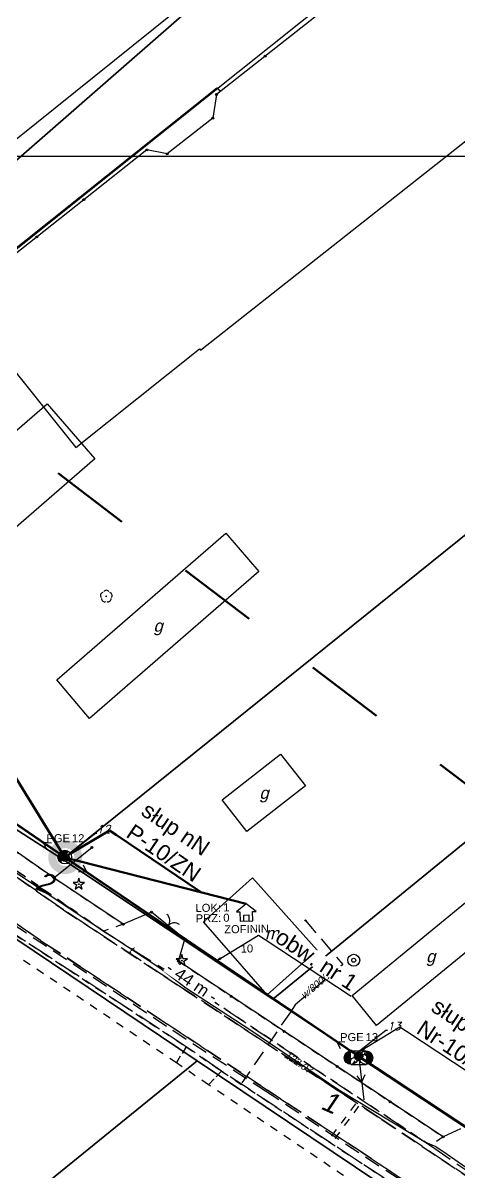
# Model space of a CAD drawing. Header units: metres. Extents: x 7542702 to 7555152, y 5804026 to 5815503.
# Drawn here: x 7544659.1 to 7544713.6, y 5808787.2 to 5808930.8 of the extents above; entities that cross this region are included whole.
import ezdxf
from ezdxf import colors
from ezdxf.entities.mleader import LeaderData, LeaderLine
from ezdxf.enums import TextEntityAlignment as Align
from ezdxf.math import Vec2, Vec3

# ---------------------------------------------------------------- set-up
doc = ezdxf.new("R2010")
doc.units = ezdxf.units.M
for name, pattern in [('4001', [0]), ('4002', [2, 1, -1]), ('4003', [3, 2, -1]), ('4004', [4, 3, -1])]:
    doc.linetypes.add(name, pattern=pattern)
doc.layers.add('!tele', color=30, linetype='Continuous', lineweight=50, plot=False)
for name, color, linetype, lineweight in [('!trafo', 6, '4002', 50), ('_KABEL_ABONENCKI_NAPOWIETRZNY', 104, 'Continuous', 50), ('_MUFA', 202, 'Continuous', 30), ('_numery slupow etap 4 cz. 2', 7, 'Continuous', 40), ('_PA_OPCJONALNE', 1, 'Continuous', 30), ('_SIEC_NAPOWIETRZNA', 5, 'Continuous', 50), ('_SLUP_DZIERZAWIONY_ENERGETYCZNY', 1, 'Continuous', 30)]:
    doc.layers.add(name, color=color, linetype=linetype, lineweight=lineweight)
for name, color, linetype in [('_MM mufy', 3, 'Continuous'), ('_MM opisy', 7, 'Continuous'), ('_MM slupy', 5, 'Continuous'), ('Budynki', 7, 'Continuous'), ('Drogi', 135, 'Continuous'), ('Dzialki', 165, 'Continuous'), ('Ewidencja_drog', 135, 'Continuous'), ('Linie_napowietrzne', 184, 'Continuous'), ('makro-numeracja-punktow', 7, 'Continuous'), ('Ogrodzenia', 184, 'Continuous'), ('Projekty', 252, 'Continuous'), ('Roslinnosc', 104, 'Continuous'), ('Uz_Energia', 1, 'Continuous'), ('Uz_Specjalne', 7, 'Continuous'), ('Uz_Telekomunikacja', 252, 'Continuous'), ('Wody', 184, 'Continuous')]:
    doc.layers.add(name, color=color, linetype=linetype)
doc.layers.add('DIM', color=7, linetype='Continuous', plot=False)
doc.layers.get('_MUFA').off()
doc.styles.add('DYN_DIM', font='arial.ttf')
doc.styles.add('GeodText', font='romans.shx', dxfattribs={"oblique": 14.32394487827058})
doc.styles.get("Standard").update_dxf_attribs({"font": 'arial.ttf'})
doc.dimstyles.new('opis linie', dxfattribs={"dimtxt": 1.5, "dimasz": 0.18, "dimexe": 0.18, "dimexo": 0.0625, "dimgap": 2.5, "dimtad": 4, "dimdec": 0, "dimzin": 0, "dimdsep": 46, "dimtxsty": 'Standard', "dimcen": 0.09, "dimse1": 1, "dimse2": 1, "dimsd1": 1, "dimsd2": 1, "dimclrt": 256, "dimadec": 0, "dimazin": 0, "dimtfac": 1, "dimtdec": 0, "dimtofl": 0, "dimtmove": 0, "dimatfit": 3, "dimfxl": 1, "dimtfill": 1, "dimtolj": 1, "dimtzin": 0, "dimarcsym": 0})
doc.dimstyles.get("Standard").update_dxf_attribs({"dimtxt": 0.18, "dimasz": 0.18, "dimexe": 0.18, "dimexo": 0.0625, "dimgap": 0.09, "dimtad": 0, "dimtih": 1, "dimtoh": 1, "dimdec": 4, "dimzin": 0, "dimdsep": 46, "dimtxsty": 'Standard', "dimcen": 0.09, "dimadec": 0, "dimazin": 0, "dimtfac": 1, "dimtdec": 4, "dimtofl": 0, "dimtmove": 0, "dimatfit": 3, "dimfxl": 1, "dimtolj": 1, "dimtzin": 0, "dimarcsym": 0})

# ---------------------------------------------------------------- blocks, each defined once
blk = doc.blocks.new('1281')
at = {"layer": 'Ogrodzenia', "color": 184, "linetype": 'Continuous'}
for radius in [0.24, 0.16, 0.08]:
    blk.add_circle((0, 0), radius, dxfattribs=at)
blk = doc.blocks.new('2283')
at = {"layer": 'Ogrodzenia', "color": 184, "linetype": 'Continuous'}
blk.add_line((0, 0), (0, 1), dxfattribs=at)
blk = doc.blocks.new('1283')
at = {"layer": 'Ogrodzenia', "color": 184, "linetype": 'Continuous'}
for centre, start, end in [((0, 2), 270, 0), ((0, -2), 0, 90)]:
    blk.add_arc(centre, 2, start, end, dxfattribs=at)
blk = doc.blocks.new('1422')
at = {"layer": 'Roslinnosc', "color": 104, "linetype": 'Continuous'}
blk.add_circle((0, 0), 0.1, dxfattribs=at)
for centre, start, end in [((-0.71, 0.23), 102.5, 221.75), ((0, 0.75), 30.19, 149.77), ((0.71, 0.23), 318.3, 77.49), ((-0.44, -0.61), 174.33, 293.45), ((0.44, -0.61), 246.24, 5.74)]:
    blk.add_arc(centre, 0.75, start, end, dxfattribs=at)
blk = doc.blocks.new('1651')
at = {"layer": 'Wody', "color": 184, "linetype": 'Continuous'}
for radius in [1.5, 0.5]:
    blk.add_circle((0, 0), radius, dxfattribs=at)
blk = doc.blocks.new('1412')
at = {"layer": 'Roslinnosc', "color": 104, "linetype": 'Continuous'}
for p, q in [((-0.33, 0.47), (-1.43, 0.47)), ((-1.43, 0.47), (-0.55, -0.17)), ((0, 1.5), (-0.33, 0.47)), ((0.33, 0.47), (0, 1.5)), ((1.43, 0.47), (0.33, 0.47)), ((0.55, -0.17), (1.43, 0.47)), ((-0.55, -0.17), (-0.88, -1.21)), ((-0.88, -1.21), (0, -0.57)), ((0, -0.57), (0.88, -1.21)), ((0.88, -1.21), (0.55, -0.17))]:
    blk.add_line(p, q, dxfattribs=at)
blk.add_circle((0, 0), 0.1, dxfattribs=at)
blk = doc.blocks.new('1363')
at = {"layer": 'Linie_napowietrzne', "color": 184, "linetype": 'Continuous'}
for p, q in [((-1.5, 0), (-2.5, 0)), ((0, 1.5), (0, 2.5)), ((1.5, 0), (2.5, 0)), ((0, -1.5), (0, -2.5))]:
    blk.add_line(p, q, dxfattribs=at)
blk.add_circle((0, 0), 0.5, dxfattribs=at)
blk = doc.blocks.new('1714')
at = {"layer": 'Projekty', "color": 5, "linetype": 'Continuous'}
for radius in [0.16, 0.08]:
    blk.add_circle((0, 0), radius, dxfattribs=at)
blk = doc.blocks.new('1361')
at = {"layer": 'Linie_napowietrzne', "color": 184, "linetype": 'Continuous'}
blk.add_circle((0, 0), 0.5, dxfattribs=at)
blk = doc.blocks.new('2361')
at = {"layer": 'Linie_napowietrzne', "color": 184, "linetype": 'Continuous'}
for p, q in [((0, 0.66), (0, 1)), ((0, 0.33), (0, 0.6)), ((0, 0), (0, 0.3))]:
    blk.add_line(p, q, dxfattribs=at)
blk = doc.blocks.new('1366')
at = {"layer": 'Linie_napowietrzne', "color": 184, "linetype": 'Continuous'}
for p, q in [((0, 1), (0, 11)), ((-1, 4.8), (0, 6.5)), ((1, 4.8), (0, 6.5))]:
    blk.add_line(p, q, dxfattribs=at)
blk = doc.blocks.new('1756')
at = {"layer": 'Uz_Telekomunikacja', "color": 220, "linetype": 'Continuous'}
for radius in [0.16, 0.08]:
    blk.add_circle((0, 0), radius, dxfattribs=at)
blk = doc.blocks.new('ADRES')
for points in [[(0.7880130782723427, -2.147637840360431), (0.7880130782723427, -2.147637840360431), (0.7880130782723427, -0.991805830970435), (1.239546172320843, -0.991805830970435), (0, -2.84e-14), (-1.239546170458198, -0.991805830970435), (-0.7880130745470524, -0.991805830970435), (-0.7880130745470524, -2.147637840360431), (0.7880130782723427, -2.147637840360431), (0.7880130782723427, -2.147637840360431)], [(-0.3080888297408819, -2.147637840360431), (-0.3080888297408819, -1.401478348299889), (0.3080888316035271, -1.401478348299889), (0.3080888316035271, -2.147637840360431)]]:
    blk.add_lwpolyline(points)
at = {"color": 212, "insert": (-3.146838139807018, -0.4252549705913093), "char_height": 1, "width": 1e-16, "attachment_point": 6}
blk.add_mtext('LOK:  ', dxfattribs=at)
at = {"color": 4, "insert": (-3.146838139807018, -1.715085024778413), "char_height": 1, "width": 1e-16, "attachment_point": 6}
blk.add_mtext('PRZ: ', dxfattribs=at)
at = {"color": 7}
for tag, flags, p in [('ID_OBSZARU', 13, (29.07223063082443, 23.05778642114935)), ('WOJEWODZTWO', 13, (23.29153486001952, 19.95045977043763)), ('POWIAT', 13, (29.07223063082443, 18.5093807440206)), ('GMINA', 13, (29.07223063082443, 16.79809940015037)), ('TERC', 13, (29.07223063082443, 15.22191921500674)), ('SIMC', 13, (29.07223063082443, 13.42057043198546)), ('ULIC', 13, (29.07223063082443, 11.76276663011117)), ('SZEROKOSC_GEOGRAFICZNA', 13, (18.70865627884626, 10.18377183749408)), ('DLUGOSC_GEOGRAFICZNA', 13, (29.07223063082443, 8.247321895746193)), ('KATEGORIA_STAWKI_JEDNOSTKOWEJ_100', 13, (29.07223063082443, 4.773533351988572)), ('KWOTA_STAWKI_JEDNOSTKOWEJ_100', 13, (29.07223063082443, 2.892733469539396)), ('DOFINANSOWANIE_95', 13, (29.07223063082443, 0.866216088640444)), ('MIEJSCOWOSC', 12, (1.8626451e-09, -3.645131611905498)), ('ULICA', 12, (2e-16, -4.879182732756543)), ('NR_PORZADKOWY', 12, (2e-16, -6.087173948917713))]:
    blk.add_attdef(tag, text='', height=1, dxfattribs=dict(at, flags=flags)).set_placement(p, align=Align.CENTER)
at = {"color": 1}
for tag, flags, p in [('ID_PA', 5, (29.07223063082443, 21.5716736751568)), ('RODZAJ_OBIEKTU', 5, (29.07223063082443, 6.626107991027038)), ('ZAPAS', 13, (29.07223063082443, -2.621115986612747))]:
    blk.add_attdef(tag, text='', height=1, dxfattribs=dict(at, flags=flags)).set_placement(p, align=Align.CENTER)
at = {"color": 212, "flags": 12}
blk.add_attdef('LICZBA_LOKALI', text='', height=1, dxfattribs=at).set_placement((-2.882648317020998, -0.4253128307654086), align=Align.MIDDLE_LEFT)
at = {"color": 150, "flags": 12}
for tag, p in [('MUFA', (1.783289920988214, -0.9252549705913093)), ('NUMER_WLOKNA', (1.859389564968065, -2.195331787358507))]:
    blk.add_attdef(tag, p, '', height=1, dxfattribs=at)
at = {"color": 7, "style": 'DYN_DIM', "flags": 13}
blk.add_attdef('ODC_FUNKCJONALNY', text='', height=1, dxfattribs=at).set_placement((29.07223063082443, -1.007107477025681), align=Align.CENTER)
at = {"color": 4, "flags": 12}
blk.add_attdef('LICZBA_SED_W_DANYM_PA', text='', height=1, dxfattribs=at).set_placement((-2.882648317020998, -1.715142884952513), align=Align.MIDDLE_LEFT)
blk = doc.blocks.new('SLUP_DZIERZAWIONY')
h = blk.add_hatch(color=256)
h.dxf.hatch_style = 1
h.paths.add_polyline_path([(0.5273230765142984, 2.84e-14, 0.9999999999999999), (-0.5273230765143126, 2.85e-14, 0.9999999999999999)])
at = {"lineweight": 30}
blk.add_circle((-7.1e-15, 2.84e-14), 0.5273230765143055, dxfattribs=at)
at = {"color": 7, "style": 'DYN_DIM', "flags": 13}
blk.add_attdef('ODC_FUNKCJONALNY', text='', height=1, dxfattribs=at).set_placement((0.3594710241370526, 3.33028191149775), align=Align.CENTER)
at = {"color": 7, "flags": 12}
blk.add_attdef('WLASCICIEL', text='', height=1, dxfattribs=at).set_placement((0.631117960330176, 1.892979968939742), align=Align.RIGHT)
blk.add_attdef('SLUP_NUMER', (0.8672714147852664, 1.892979968939742), '', height=1, dxfattribs=at)
blk.add_attdef('TYP', text='', height=1, dxfattribs=at).set_placement((-7.1e-15, -2.824711538006367), align=Align.CENTER)
blk = doc.blocks.new('MUFA_II')
at = {"layer": '_MM mufy'}
h = blk.add_hatch(color=256, dxfattribs=at)
h.dxf.hatch_style = 1
h.paths.add_polyline_path([(2.152003252878785, 0.1219950988888741, 1), (-2.097882602363825, -0.0518642961978912, 1)])
h.paths.add_polyline_path([(-1.098718332126737, -0.0109892934560776, -1), (1.15283898357302, 0.0811200961470604, -1)], flags=16)
h.paths.add_polyline_path([(-0.8293255493044853, 3.13483178616e-05, -1), (0.8834461942315102, 0.0700994580984116, -1)], flags=0)
blk = doc.blocks.new('ZN')
at = {"layer": '_MM slupy', "transparency": 33554687}
h = blk.add_hatch(color=256, dxfattribs=at)
h.dxf.hatch_style = 1
h.paths.add_polyline_path([(0, -0.8571021789684892), (0, 0.8571021789684892, 0.9999999999999999)])
at = {"layer": '_MM slupy'}
blk.add_circle((0, 0), 0.8571021786401598, dxfattribs=at)
blk = doc.blocks.new('R')
at = {"layer": '_MM slupy', "transparency": 33554687}
h = blk.add_hatch(color=256, dxfattribs=at)
h.dxf.hatch_style = 1
h.paths.add_polyline_path([(-0.9308777833357453, -0.8571021798998117), (-0.9308777833357453, 0.8571021780371666, 0.9999999999999999)])
h = blk.add_hatch(color=256, dxfattribs=at)
h.dxf.hatch_style = 1
h.paths.add_polyline_path([(0.9308777833357453, 0.8571021808311343), (0.9308777833357453, -0.857102177105844, 0.9999999999999999)])
at = {"layer": '_MM slupy'}
for points in [[(-0.9308777833357453, 0.8571021780371666), (0.9308777833357453, 0.8571021808311343)], [(-0.9308777833357453, -0.8571021798998117), (0.9308777833357453, -0.857102177105844)]]:
    blk.add_lwpolyline(points, dxfattribs=at)
for centre in [(-0.9308777833357453, -9.313226e-10), (0.9308777833357453, 1.8626451e-09)]:
    blk.add_circle(centre, 0.8571021786401598, dxfattribs=at)
blk = doc.blocks.new('*D280')
at = {"layer": 'Defpoints', "color": 0}
for p in [(7544626.92, 5808852.18), (7544663.933682589, 5808825.958102068), (7544664.357060289, 5808826.577175022)]:
    blk.add_point(p, dxfattribs=at)
at = {"layer": 'DIM', "insert": (7544643.373295795, 5808836.06630791), "char_height": 1.5, "attachment_point": 5, "rotation": 325.63217245047565, "bg_fill": 3, "box_fill_scale": 1.1, "bg_fill_color": 9, "bg_fill_true_color": 13158600, "bg_fill_transparency": 0}
blk.add_mtext('\\A1;- 45 m -', dxfattribs=at)
blk = doc.blocks.new('*D281')
at = {"layer": 'Defpoints', "color": 0}
for p in [(7544664.357060289, 5808826.577175022), (7544700.646104894, 5808801.960518878), (7544700.22507314, 5808801.339848061)]:
    blk.add_point(p, dxfattribs=at)
at = {"layer": 'DIM', "insert": (7544680.256079908, 5808810.958602594), "char_height": 1.5, "attachment_point": 5, "rotation": 325.8490119559408, "bg_fill": 3, "box_fill_scale": 1.1, "bg_fill_color": 9, "bg_fill_true_color": 13158600, "bg_fill_transparency": 0}
blk.add_mtext('\\A1;- 44 m -', dxfattribs=at)
blk = doc.blocks.new('*D282')
at = {"layer": 'Defpoints', "color": 0}
for p in [(7544700.646104894, 5808801.960518878), (7544742.223410954, 5808773.568646381), (7544742.637084458, 5808774.194245481)]:
    blk.add_point(p, dxfattribs=at)
at = {"layer": 'DIM', "insert": (7544719.426588461, 5808784.727624747), "char_height": 1.5, "attachment_point": 5, "rotation": 326.5255777093538, "bg_fill": 3, "box_fill_scale": 1.1, "bg_fill_color": 9, "bg_fill_true_color": 13158600, "bg_fill_transparency": 0}
blk.add_mtext('\\A1;- 50 m -', dxfattribs=at)
blk = doc.blocks.new('q')
at = {"layer": '_MM slupy'}
blk.add_blockref('ZN', (0, 0), dxfattribs=at)
at = {"layer": '_MM opisy'}
ml = blk.add_multileader_mtext('Standard', dxfattribs=at)
ml.set_content('\\pxql;słup nN\\PP-10/ZN', color=256)
ml.set_leader_properties()
ml.build(insert=Vec2(0, 0))
ml.multileader.update_dxf_attribs({"has_text_frame": 1, "text_left_attachment_type": 5, "text_right_attachment_type": 5, "dogleg_length": 1, "arrow_head_size": 1})
ctx = ml.context
ctx.base_point, ctx.char_height, ctx.arrow_head_size, ctx.landing_gap_size, ctx.plane_origin = Vec3(3.754163519927161, 5.901429874646301), 2, 1, 1, Vec3(1.71737227216363, -1.420251553878188)
ctx.left_attachment, ctx.right_attachment = 5, 5
notes = []
notes.append((ctx, [(0, (1, 1, 0), (2.754163519927161, 5.901429874646301), (1, 0), 1, [(0, [(0, 0), (2.754163519927161, 5.901429874646301)], 0, [])])]))
ctx.mtext.insert, ctx.mtext.flow_direction = Vec3(4.754163519927161, 11.70297603199055), 5
ctx.mtext.has_bg_fill, ctx.mtext.bg_color, ctx.mtext.bg_scale_factor, ctx.mtext.bg_transparency, ctx.mtext.use_window_bg_color = 1, -1023410175, 1, 0, 1
for ctx, leaders in notes:
    for number, flags, end, landing, length, lines in leaders:
        leader = LeaderData()
        leader.index, (leader.has_last_leader_line, leader.has_dogleg_vector, leader.attachment_direction) = number, flags
        leader.last_leader_point, leader.dogleg_vector, leader.dogleg_length = Vec3(end), Vec3(landing), length
        for number, points, colour, breaks in lines:
            line = LeaderLine()
            line.index, line.vertices, line.color, line.breaks = number, Vec3.list(points), colors.encode_raw_color(colour), breaks
            leader.lines.append(line)
        ctx.leaders.append(leader)

msp = doc.modelspace()

# ---------------------------------------------------------------- linework, layer by layer
at = {"layer": '!tele'}
msp.add_lwpolyline([(7544290.26, 5809066.23), (7544324.19, 5809046.9), (7544360.07, 5809018.25), (7544402.52, 5808988.92), (7544444.31234983, 5808960.008750122), (7544469.83981566, 5808960.989598734), (7544498.834234819, 5808940.981988344), (7544529.267089564, 5808919.812522382), (7544562.166110067, 5808897.228512757), (7544593.79, 5808875.27), (7544626.92, 5808852.18), (7544664.357060289, 5808826.577175022), (7544700.646104894, 5808801.960518878), (7544742.637084458, 5808774.194245481), (7544778.25145777, 5808750.647877258), (7544807.77541788, 5808723.678610323), (7544835.187291122, 5808698.417825359), (7544866.19, 5808670.23), (7544897.423258022, 5808639.874752617), (7544931.154576441, 5808608.458208454), (7544963.759028009, 5808579.385665768), (7544988.361831624, 5808557.864598488)], dxfattribs=at)
at = {"layer": '!trafo', "ltscale": 10}
msp.add_lwpolyline([(7544322.755455332, 5809134.507647925), (7544224.400729511, 5809031.127498157), (7545058.882252748, 5808420.588884911), (7545132.632340695, 5808516.687484357)], close=True, dxfattribs=at)
at = {"layer": '_KABEL_ABONENCKI_NAPOWIETRZNY'}
for points in [[(7544648.778575579, 5808851.82293807), (7544664.38, 5808826.54)], [(7544687.006730474, 5808820.734488007), (7544664.38, 5808826.54)]]:
    msp.add_lwpolyline(points, dxfattribs=at)
at = {"layer": '_SIEC_NAPOWIETRZNA', "elevation": 122.55}
for points in [[(7544701.06, 5808801.68), (7544664.38, 5808826.54), (7544626.92, 5808852.18), (7544593.79, 5808875.27), (7544561.96, 5808897.37), (7544529.48, 5808919.79), (7544499.04, 5808940.84), (7544469.59, 5808960.98), (7544444.31234983, 5808960.008750122), (7544402.52, 5808988.92)], [(7544742.214462373, 5808774.470952171), (7544701.06, 5808801.68)]]:
    msp.add_lwpolyline(points, dxfattribs=at)
at = {"layer": 'Budynki', "color": 7, "linetype": '4001'}
for points in [[(7544645.89, 5808869.14, 0), (7544662.14, 5808883.23, 0), (7544668.09, 5808876.36, 0), (7544651.85, 5808862.27, 0), (7544645.89, 5808869.14, 0)], [(7544688.58, 5808862.26, 0), (7544667.43, 5808843.91, 0), (7544663.38, 5808848.71, 0), (7544684.47, 5808867.06, 0), (7544684.73, 5808866.76, 0), (7544688.58, 5808862.26, 0)], [(7544694.42, 5808835.47, 122.63), (7544687.1, 5808829.75, 122.07), (7544684, 5808833.71, 120.92), (7544691.32, 5808839.44, 122.63), (7544694.42, 5808835.47, 122.63)], [(7544689.62, 5808809.37, 122.75), (7544681.67, 5808818.49, 122.4), (7544687.82, 5808823.98, 122.39), (7544695.88, 5808814.96, 122.75), (7544689.62, 5808809.37, 122.75)], [(7544719.82, 5808819.07, 123.32), (7544703.31, 5808805.52, 122.19), (7544700.24, 5808809.26, 122.46), (7544716.75, 5808822.81, 123.32), (7544719.82, 5808819.07, 123.32)]]:
    msp.add_polyline3d(points, dxfattribs=at)
at = {"layer": 'Drogi', "color": 8, "linetype": '4003'}
for p, q in [((7544594.33, 5808868.71, 122.75), (7544664.21, 5808819.97, 122.87)), ((7544661.31, 5808816.16, 122.88), (7544602.07, 5808857.28, 122.72)), ((7544664.21, 5808819.97, 122.87), (7544703.96, 5808793.78, 123.01)), ((7544701.36, 5808789.73, 123), (7544661.31, 5808816.16, 122.88)), ((7544703.96, 5808793.78, 123.01), (7544745.61, 5808765.94, 122.91)), ((7544742.61, 5808762.21, 122.91), (7544701.36, 5808789.73, 123))]:
    msp.add_line(p, q, dxfattribs=at)
at = {"layer": 'Drogi', "color": 8, "linetype": '4002'}
msp.add_polyline3d([(7544682.31, 5808798.12, 0), (7544678.31, 5808800.86, 0), (7544679.52, 5808802.88, 0), (7544683.94, 5808799.81, 0), (7544682.31, 5808798.12, 0)], dxfattribs=at)
at = {"layer": 'Dzialki'}
for p, q in [((7545076.83, 5809124.91), (7544690.34, 5808808.8)), ((7544690.34, 5808808.8), (7545076.83, 5809124.91)), ((7544748.4, 5808974.51), (7544666.19, 5808908.83)), ((7544681.3, 5808889.92), (7544777.11, 5808965.6)), ((7544603.14, 5808865.42), (7544695.79, 5808946.44)), ((7544695.79, 5808946.44), (7544603.14, 5808865.42)), ((7544649.83, 5808909.51), (7544677.76, 5808931.96)), ((7544666.19, 5808908.83), (7544650.75, 5808896.49)), ((7544650.75, 5808896.49), (7544665.73, 5808877.74)), ((7544665.73, 5808877.74), (7544681.17, 5808890.08)), ((7544681.17, 5808890.08), (7544681.3, 5808889.92)), ((7544664.05, 5808826.33), (7544723.58, 5808874.25)), ((7544723.58, 5808874.25), (7544664.05, 5808826.33)), ((7544607.78, 5808862.16), (7544664.05, 5808826.33)), ((7544664.05, 5808826.33), (7544607.78, 5808862.16)), ((7544690.34, 5808808.8), (7544664.05, 5808826.33)), ((7544664.05, 5808826.33), (7544690.34, 5808808.8)), ((7544654.65, 5808818.75), (7544680.88, 5808801.13)), ((7544680.88, 5808801.13), (7544654.65, 5808818.75)), ((7544718.28, 5808790.18), (7544690.34, 5808808.8)), ((7544690.34, 5808808.8), (7544718.28, 5808790.18)), ((7544680.88, 5808801.13), (7544518.05, 5808668.75)), ((7544518.05, 5808668.75), (7544680.88, 5808801.13)), ((7544680.88, 5808801.13), (7544708.69, 5808782.45)), ((7544708.69, 5808782.45), (7544680.88, 5808801.13))]:
    msp.add_line(p, q, dxfattribs=at)
at = {"layer": 'Ewidencja_drog', "color": 8, "linetype": '4004'}
for points in [[(7544976.46, 5808560.56, 123.43), (7544945.46, 5808588.4, 0), (7544907.67, 5808622.93, 123.05), (7544840.38, 5808685.27, 122.97), (7544782.64, 5808738.25, 122.78), (7544771.87, 5808746.83, 122.77), (7544745.61, 5808765.94, 122.91), (7544703.96, 5808793.78, 123.01), (7544664.21, 5808819.97, 122.87), (7544594.33, 5808868.71, 122.75), (7544554.54, 5808895.68, 0), (7544555.01, 5808896.39, 0), (7544601.93, 5808864.83, 0), (7544607.17, 5808860.78, 0), (7544641.3, 5808836.68, 0), (7544647.11, 5808832.66, 0), (7544669.18, 5808817.32, 0), (7544677.79, 5808811.94, 0), (7544710.02, 5808790.51, 0), (7544716.95, 5808785.79, 0), (7544739.24, 5808771.4, 0)], [(7544599.37, 5808856.22, 122.73), (7544602.07, 5808857.28, 122.72), (7544661.31, 5808816.16, 122.88), (7544701.36, 5808789.73, 123), (7544742.61, 5808762.21, 122.91), (7544769.04, 5808743.12, 122.74), (7544779.59, 5808734.53, 122.7), (7544837.57, 5808681.45, 123.06), (7544905.05, 5808619.5, 123.03), (7544942.75, 5808584.77, 0), (7544973.53, 5808557.24, 123.43)], [(7544999.85, 5808531.99, 0), (7544963, 5808564.19, 0), (7544959.84, 5808566.96, 0), (7544954.66, 5808571.74, 0), (7544941.27, 5808583.46, 0), (7544899.98, 5808620.35, 0), (7544852.64, 5808664.59, 0), (7544849.75, 5808667.12, 0), (7544824.78, 5808690.11, 0), (7544771.85, 5808738.6, 0), (7544766, 5808743.42, 0), (7544709.98, 5808782.7, 0), (7544707.56, 5808784.28, 0), (7544683.94, 5808799.81, 0), (7544679.52, 5808802.88, 0), (7544639.77, 5808828.92, 0), (7544636.44, 5808831.64, 0), (7544600.08, 5808856.27, 0), (7544599.37, 5808856.22, 122.73)]]:
    msp.add_polyline3d(points, dxfattribs=at)
at = {"layer": 'Ogrodzenia', "color": 184, "linetype": '4001'}
for p, q in [((7544762.4, 5808984.29, 120.74), (7544683.32, 5808921.87, 122.13)), ((7544683.32, 5808921.87, 122.13), (7544682.84, 5808918.93, 122.02)), ((7544682.84, 5808918.93, 122.02), (7544677.13, 5808914.44, 121.44)), ((7544674.62, 5808914.94, 121.18), (7544666.73, 5808908.73, 123.64)), ((7544677.13, 5808914.44, 121.44), (7544674.62, 5808914.94, 121.18)), ((7544666.73, 5808908.73, 123.64), (7544608.07, 5808862.13, 122.44)), ((7544663, 5808824), (7544647.91, 5808834.41)), ((7544663, 5808824), (7544667.75, 5808827.78)), ((7544671.66, 5808818.17), (7544663, 5808824)), ((7544675.17, 5808819.68), (7544671.66, 5808818.17)), ((7544678.54, 5808813.56), (7544679.37, 5808816.3)), ((7544711.62, 5808791.61), (7544678.54, 5808813.56)), ((7544713.79, 5808792.6), (7544711.62, 5808791.61))]:
    msp.add_line(p, q, dxfattribs=at)
at = {"layer": 'Projekty', "linetype": '4003'}
for p, q in [((7544655.42, 5808819.87), (7544677.84, 5808804.93)), ((7544694.42, 5808818.64), (7544699.1, 5808813.14)), ((7544699.1, 5808813.14), (7544693.14, 5808808.09)), ((7544693.14, 5808808.09), (7544692.53, 5808807.2)), ((7544692.53, 5808807.2), (7544686.49, 5808798.36)), ((7544677.84, 5808804.93), (7544689.41, 5808797.36)), ((7544689.41, 5808797.36), (7544713.58, 5808781.42))]:
    msp.add_line(p, q, dxfattribs=at)
at = {"layer": 'Uz_Energia', "color": 1, "linetype": '4001'}
for p, q in [((7544683.34, 5808922.66, 121.85), (7544637.34, 5808886.04, 122.25)), ((7544683.83, 5808922.24, 122.15), (7544683.34, 5808922.66, 121.85))]:
    msp.add_line(p, q, dxfattribs=at)
at = {"layer": 'Uz_Specjalne', "color": 7, "linetype": '4002'}
for p, q in [((7544697.719, 5808791.709, 121.37), (7544701.059, 5808796.219, 121.37)), ((7544698.121, 5808791.411, 121.37), (7544701.461, 5808795.921, 121.37))]:
    msp.add_line(p, q, dxfattribs=at)
at = {"layer": 'Uz_Telekomunikacja', "linetype": '4001'}
for p, q in [((7544652.12, 5808828.72, 121.905), (7544667.26, 5808818.59, 121.864)), ((7544667.26, 5808818.59, 121.864), (7544670.24, 5808816.67, 122.016)), ((7544670.24, 5808816.67, 122.016), (7544676.24, 5808812.73, 121.951)), ((7544676.24, 5808812.73, 121.951), (7544679.48, 5808810.22, 121.954)), ((7544679.48, 5808810.22, 121.954), (7544687.48, 5808805.02, 121.893)), ((7544687.48, 5808805.02, 121.893), (7544698.6, 5808797.47, 122.037)), ((7544698.6, 5808797.47, 122.037), (7544709.43, 5808790.96, 121.988)), ((7544709.43, 5808790.96, 121.988), (7544710.72, 5808790.42, 122.015)), ((7544710.72, 5808790.42, 122.015), (7544712.1, 5808789.45, 121.974)), ((7544712.1, 5808789.45, 121.974), (7544715.96, 5808786.76, 121.972))]:
    msp.add_line(p, q, dxfattribs=at)
at = {"layer": 'Wody', "color": 184, "linetype": '4002'}
for points in [[(7544669.18, 5808817.32, 0), (7544647.11, 5808832.66, 0), (7544647.91, 5808834.41, 0), (7544663, 5808824, 0), (7544671.66, 5808818.17, 0), (7544669.18, 5808817.32, 0)], [(7544678.31, 5808800.86, 0), (7544638.4, 5808827.62, 0), (7544639.77, 5808828.92, 0), (7544679.52, 5808802.88, 0), (7544678.31, 5808800.86, 0)], [(7544710.02, 5808790.51, 0), (7544677.79, 5808811.94, 0), (7544678.54, 5808813.56, 0), (7544711.62, 5808791.61, 0), (7544710.02, 5808790.51, 0)], [(7544705.82, 5808782.3, 0), (7544682.31, 5808798.12, 0), (7544683.94, 5808799.81, 0), (7544707.56, 5808784.28, 0), (7544705.82, 5808782.3, 0)]]:
    msp.add_polyline3d(points, dxfattribs=at)

# ---------------------------------------------------------------- block references
at = {"layer": '_MUFA'}
msp.add_blockref('MUFA_II', (7544664.38, 5808826.54), dxfattribs=at)
at = {"layer": '_PA_OPCJONALNE'}
ref = msp.add_blockref('ADRES', (7544687.006730474, 5808820.734488007), dxfattribs=dict(at, rotation=1))
ref.add_attrib('MIEJSCOWOSC', 'ZOFININ', dxfattribs={"layer": '0', "color": 7, "height": 1, "rotation": 1, "flags": 12}).set_placement((7544687.070346794, 5808817.089911566), align=Align.CENTER)
ref.add_attrib('NR_PORZADKOWY', '10', dxfattribs={"layer": '0', "color": 7, "height": 1, "rotation": 1, "flags": 12}).set_placement((7544687.112966307, 5808814.648241164), align=Align.CENTER)
ref.add_attrib('LICZBA_LOKALI', '1', (7544684.140324382, 5808819.778815036), dxfattribs={"layer": '0', "color": 212, "height": 1, "rotation": 1, "flags": 12})
ref.add_attrib('LICZBA_SED_W_DANYM_PA', '0', (7544684.162835021, 5808818.489181429), dxfattribs={"layer": '0', "color": 4, "height": 1, "rotation": 1, "flags": 12})
at = {"layer": '_SLUP_DZIERZAWIONY_ENERGETYCZNY'}
for p, values in [((7544664.38, 5808826.54), {'WLASCICIEL': 'PGE', 'SLUP_NUMER': '12'}), ((7544701.06, 5808801.68), {'WLASCICIEL': 'PGE', 'SLUP_NUMER': '13'})]:
    msp.add_blockref('SLUP_DZIERZAWIONY', p, dxfattribs=at).add_auto_attribs(values)
at = {"layer": 'Linie_napowietrzne', "color": 184}
for name, p, xscale, yscale, zscale, rotation in [('1366', (7544664.38, 5808826.54), 0.5, 0.5, 0.5, 55.60978699999998), ('1366', (7544664.38, 5808826.54), 0.5, 0.5, 0.5, 55.60978699999998), ('1361', (7544664.38, 5808826.54), 0.5, 0.5, 0.5, 55.60978699999998), ('1361', (7544664.38, 5808826.54), 0.5, 0.5, 0.5, 55.60978699999998), ('1361', (7544664.38, 5808826.54), 0.5, 0.5, 0.5, 55.87240400000002), ('1361', (7544664.38, 5808826.54), 0.5, 0.5, 0.5, 55.87240400000002), ('1366', (7544664.38, 5808826.54), 0.4999999999999999, 0.4999999999999999, 0.4999999999999999, 235.872404), ('1366', (7544664.38, 5808826.54), 0.4999999999999999, 0.4999999999999999, 0.4999999999999999, 235.872404), ('1366', (7544701.06, 5808801.68), 0.5, 0.5, 0.5, 55.87240400000002), ('1366', (7544701.06, 5808801.68), 0.5, 0.5, 0.5, 55.87240400000002), ('1363', (7544701.06, 5808801.68), 0.4999999999999999, 0.4999999999999999, 0.4999999999999999, 231.6815339999999), ('1363', (7544701.06, 5808801.68), 0.4999999999999999, 0.4999999999999999, 0.4999999999999999, 231.6815339999999), ('1361', (7544701.06, 5808801.68), 0.5, 0.5, 0.5, 55.87240400000002), ('1361', (7544701.06, 5808801.68), 0.5, 0.5, 0.5, 55.87240400000002), ('1361', (7544701.06, 5808801.68), 0.5, 0.5, 0.5, 6.590982999999988), ('1361', (7544701.06, 5808801.68), 0.5, 0.5, 0.5, 6.590982999999987), ('1366', (7544701.06, 5808801.68), 0.4999999999999998, 0.4999999999999998, 0.4999999999999998, 186.5909829999999), ('1366', (7544701.06, 5808801.68), 0.4999999999999998, 0.4999999999999998, 0.4999999999999998, 186.5909829999997)]:
    msp.add_blockref(name, p, dxfattribs=dict(at, xscale=xscale, yscale=yscale, zscale=zscale, rotation=rotation))
at = {"layer": 'Linie_napowietrzne', "color": 184, "xscale": 0.5, "yscale": 0.5, "zscale": 0.5}
for p in [(7544664.38, 5808826.54), (7544664.38, 5808826.54), (7544699.84, 5808801.29), (7544699.84, 5808801.29), (7544701.06, 5808801.68), (7544701.06, 5808801.68), (7544702.07, 5808802.01), (7544702.07, 5808802.01)]:
    msp.add_blockref('1361', p, dxfattribs=at)
at = {"layer": 'Linie_napowietrzne', "color": 184, "xscale": 0.5, "yscale": 2.343352, "rotation": 287.893709}
msp.add_blockref('2361', (7544699.84, 5808801.29), dxfattribs=at)
msp.add_blockref('2361', (7544699.84, 5808801.29), dxfattribs=at)
at = {"layer": 'Ogrodzenia', "color": 184, "xscale": 0.5, "yscale": 0.5, "zscale": 0.5}
for p in [(7544689.403, 5808926.672), (7544683.32, 5808921.87), (7544683.32, 5808921.87), (7544682.84, 5808918.93), (7544682.84, 5808918.93), (7544674.62, 5808914.94), (7544674.62, 5808914.94), (7544677.13, 5808914.44), (7544677.13, 5808914.44), (7544666.73, 5808908.73), (7544666.73, 5808908.73), (7544660.864, 5808904.07), (7544667.75, 5808827.78), (7544663, 5808824), (7544663, 5808824), (7544663, 5808824), (7544675.17, 5808819.68), (7544671.66, 5808818.17), (7544671.66, 5808818.17), (7544679.37, 5808816.3), (7544678.54, 5808813.56), (7544678.54, 5808813.56), (7544685.156, 5808809.17), (7544691.772, 5808804.78), (7544698.388, 5808800.39), (7544705.004, 5808796), (7544711.62, 5808791.61), (7544711.62, 5808791.61)]:
    msp.add_blockref('1281', p, dxfattribs=at)
at = {"layer": 'Ogrodzenia', "color": 184, "xscale": 0.5, "yscale": 5.391141, "rotation": 51.17421399999999}
msp.add_blockref('2283', (7544679.37, 5808816.3), dxfattribs=at)
at = {"layer": 'Ogrodzenia', "color": 184, "xscale": 0.5, "yscale": 0.5, "zscale": 0.5, "rotation": 51.17421399999999}
msp.add_blockref('1283', (7544677.27, 5808817.99), dxfattribs=at)
at = {"layer": 'Projekty', "xscale": 0.5, "yscale": 0.5, "zscale": 0.5}
msp.add_blockref('1714', (7544694.42, 5808818.64), dxfattribs=at)
at = {"layer": 'Roslinnosc', "color": 104, "xscale": 0.5, "yscale": 0.5, "zscale": 0.5}
for name, p in [('1422', (7544669.54, 5808859.16, 122.4)), ('1412', (7544666.1, 5808823.18, 123.33)), ('1412', (7544678.97, 5808813.63, 122.52))]:
    msp.add_blockref(name, p, dxfattribs=at)
at = {"layer": 'Uz_Telekomunikacja', "xscale": 0.5, "yscale": 0.5, "zscale": 0.5}
msp.add_blockref('1756', (7544693.43, 5808800.98), dxfattribs=at)
at = {"layer": 'Wody', "color": 184, "xscale": 0.5, "yscale": 0.5, "zscale": 0.5}
msp.add_blockref('1651', (7544700.44, 5808813.68, 123.09), dxfattribs=at)

# ---------------------------------------------------------------- texts
at = {"layer": '_numery slupow etap 4 cz. 2', "oblique": 10}
msp.add_text('1', height=2.499999999999999, rotation=335.9492150217703, dxfattribs=at).set_placement((7544696.168931772, 5808795.181829731))
at = {"layer": 'Budynki', "color": 7, "oblique": 15}
for s, p in [('g', (7544675.426, 5808854.735)), ('g', (7544688.656, 5808833.845)), ('m', (7544689.362, 5808816.299)), ('g', (7544709.476, 5808813.415))]:
    msp.add_text(s, height=1.5, rotation=359.97, dxfattribs=at).set_placement(p)
at = {"layer": 'makro-numeracja-punktow', "color": 6, "char_height": 1, "attachment_point": 7, "line_spacing_factor": 0.8, "style": 'GeodText'}
for s, insert in [('12', (7544668.357060289, 5808829.577175022)), ('13', (7544704.646104894, 5808804.960518878))]:
    msp.add_mtext(s, dxfattribs=dict(at, insert=insert))
at = {"layer": 'Projekty', "oblique": 15}
msp.add_text('w/800/12', height=0.8999999999999998, rotation=40.242812, dxfattribs=at).set_placement((7544694.274, 5808808.773))
at = {"layer": 'Uz_Telekomunikacja', "oblique": 15}
for s, rotation, p in [('t', 326.7084320000001, (7544672.303, 5808814.776)), ('122.07', 325.825186, (7544691.676, 5808801.627))]:
    msp.add_text(s, height=0.9, rotation=rotation, dxfattribs=at).set_placement(p)

# ---------------------------------------------------------------- leaders
at = {"layer": 'makro-numeracja-punktow', "color": 6, "has_arrowhead": 0, "annotation_type": 0, "has_hookline": 1, "hookline_direction": 0}
for points, text_width in [([(7544664.357060289, 5808826.577175022), (7544668.177060289, 5808829.577175022), (7544668.357060289, 5808829.577175022)], 1.428571428571428), ([(7544700.646104894, 5808801.960518878), (7544704.466104894, 5808804.960518878), (7544704.646104894, 5808804.960518878)], 1.477207984994483)]:
    msp.add_leader(points, dimstyle='Standard', dxfattribs=dict(at, text_width=text_width))

# ---------------------------------------------------------------- next in the draw order: block references
at = {"layer": '!tele', "rotation": 325.8490119559408}
msp.add_blockref('q', (7544664.357060289, 5808826.577175022), dxfattribs=at)

# ---------------------------------------------------------------- next in the draw order: leaders
at = {"layer": '_MM opisy'}
ml = msp.add_multileader_mtext('Standard', dxfattribs=at)
ml.set_content('\\pxql;słup nN\\PNr-10/ZN', color=256)
ml.set_leader_properties()
ml.build(insert=Vec2(0, 0))
ml.multileader.update_dxf_attribs({"has_text_frame": 1, "text_left_attachment_type": 5, "text_right_attachment_type": 5, "dogleg_length": 1, "arrow_head_size": 1})
ctx = ml.context
ctx.base_point, ctx.char_height, ctx.arrow_head_size, ctx.landing_gap_size, ctx.plane_origin, ctx.plane_x_axis, ctx.plane_y_axis = Vec3(7544707.032593542, 5808804.812427195), 2, 1, 1, Vec3(7544701.295259708, 5808799.828599549), Vec3(0.8341321320514703, -0.5515646709854326), Vec3(0.5515646709854326, 0.8341321320514703)
ctx.left_attachment, ctx.right_attachment = 5, 5
notes = []
notes.append((ctx, [(0, (1, 1, 0), (7544706.19846141, 5808805.363991866), (0.8341321320514703, -0.5515646709854326), 1, [(0, [(7544700.646104894, 5808801.960518878), (7544706.19846141, 5808805.363991866)], 0, [])])]))
ctx.mtext.insert, ctx.mtext.text_direction, ctx.mtext.flow_direction = Vec3(7544711.066653571, 5808809.100118589), Vec3(0.8341321320514703, -0.5515646709854326), 5
ctx.mtext.has_bg_fill, ctx.mtext.bg_color, ctx.mtext.bg_scale_factor, ctx.mtext.bg_transparency, ctx.mtext.use_window_bg_color = 1, -1023410175, 1, 0, 1
for ctx, leaders in notes:
    for number, flags, end, landing, length, lines in leaders:
        leader = LeaderData()
        leader.index, (leader.has_last_leader_line, leader.has_dogleg_vector, leader.attachment_direction) = number, flags
        leader.last_leader_point, leader.dogleg_vector, leader.dogleg_length = Vec3(end), Vec3(landing), length
        for number, points, colour, breaks in lines:
            line = LeaderLine()
            line.index, line.vertices, line.color, line.breaks = number, Vec3.list(points), colors.encode_raw_color(colour), breaks
            leader.lines.append(line)
        ctx.leaders.append(leader)

# ---------------------------------------------------------------- next in the draw order: block references
at = {"layer": '!trafo'}
msp.add_blockref('R', (7544701.050123412, 5808801.504638275), dxfattribs=at)

# ---------------------------------------------------------------- next in the draw order: texts
at = {"layer": '_numery slupow etap 4 cz. 2', "oblique": 10}
msp.add_text('2', height=2.499999999999999, rotation=335.9492150217703, dxfattribs=at).set_placement((7544660.502991827, 5808822.657314912))

# ---------------------------------------------------------------- next in the draw order: dimensions: what is measured, and where the dimension line sits
at = {"layer": 'DIM'}
dim = msp.add_aligned_dim(p1=(7544626.92, 5808852.18), p2=(7544664.357060289, 5808826.577175022), distance=-0.7499999997130573, dimstyle='opis linie', override={"dimpost": '- <> m -'}, dxfattribs=at)
dim.commit()
dim.dimension.update_dxf_attribs({"geometry": '*D280', "text_midpoint": (7544643.373295795, 5808836.06630791)})

# ---------------------------------------------------------------- next in the draw order: dimensions: what is measured, and where the dimension line sits
dim = msp.add_aligned_dim(p1=(7544664.357060289, 5808826.577175022), p2=(7544700.646104894, 5808801.960518878), distance=-0.7500000002571626, dimstyle='opis linie', override={"dimpost": '- <> m -'}, dxfattribs=at)
dim.commit()
dim.dimension.update_dxf_attribs({"geometry": '*D281', "text_midpoint": (7544680.256079908, 5808810.958602594)})

# ---------------------------------------------------------------- next in the draw order: dimensions: what is measured, and where the dimension line sits
dim = msp.add_aligned_dim(p1=(7544700.646104894, 5808801.960518878), p2=(7544742.637084458, 5808774.194245481), distance=-0.750000001574944, dimstyle='opis linie', override={"dimpost": '- <> m -'}, dxfattribs=at)
dim.commit()
dim.dimension.update_dxf_attribs({"geometry": '*D282', "text_midpoint": (7544719.426588461, 5808784.727624747)})

# ---------------------------------------------------------------- next in the draw order: leaders
at = {"layer": '_MM opisy', "color": 1}
ml = msp.add_multileader_mtext('Standard', dxfattribs=at)
ml.set_content('\\pxql;obw. nr 1', color=256)
ml.set_leader_properties()
ml.build(insert=Vec2(0, 0))
ml.multileader.update_dxf_attribs({"has_text_frame": 1, "text_left_attachment_type": 5, "text_right_attachment_type": 5, "dogleg_length": 1, "arrow_head_size": 1})
ctx = ml.context
ctx.base_point, ctx.char_height, ctx.arrow_head_size, ctx.landing_gap_size, ctx.plane_origin, ctx.plane_x_axis, ctx.plane_y_axis = Vec3(7544689.382598611, 5808816.268272961), 2, 1, 1, Vec3(7544683.645264776, 5808811.284445316), Vec3(0.8341321320514703, -0.5515646709854326), Vec3(0.5515646709854326, 0.8341321320514703)
ctx.left_attachment, ctx.right_attachment = 5, 5
notes = []
notes.append((ctx, [(0, (1, 1, 0), (7544688.548466478, 5808816.819837633), (0.8341321320514703, -0.5515646709854326), 1, [(0, [(7544682.996109962, 5808813.416364645), (7544688.548466478, 5808816.819837633)], 0, [])])]))
ctx.mtext.insert, ctx.mtext.text_direction, ctx.mtext.flow_direction = Vec3(7544691.563963194, 5808817.754130077), Vec3(0.8341321320514703, -0.5515646709854326), 5
ctx.mtext.has_bg_fill, ctx.mtext.bg_color, ctx.mtext.bg_scale_factor, ctx.mtext.bg_transparency, ctx.mtext.use_window_bg_color = 1, -1023410175, 1, 0, 1
for ctx, leaders in notes:
    for number, flags, end, landing, length, lines in leaders:
        leader = LeaderData()
        leader.index, (leader.has_last_leader_line, leader.has_dogleg_vector, leader.attachment_direction) = number, flags
        leader.last_leader_point, leader.dogleg_vector, leader.dogleg_length = Vec3(end), Vec3(landing), length
        for number, points, colour, breaks in lines:
            line = LeaderLine()
            line.index, line.vertices, line.color, line.breaks = number, Vec3.list(points), colors.encode_raw_color(colour), breaks
            leader.lines.append(line)
        ctx.leaders.append(leader)

# ---------------------------------------------------------------- next in the draw order: linework, layer by layer
at = {"layer": 'Defpoints', "elevation": 122.286}
msp.add_lwpolyline([(7544450.875691483, 5808914.154939408), (7544843.385683265, 5808914.154939408), (7544843.385683265, 5808630.756549404), (7544450.875691483, 5808630.756549404)], close=True, dxfattribs=at)

doc.saveas('drawing.dxf')
